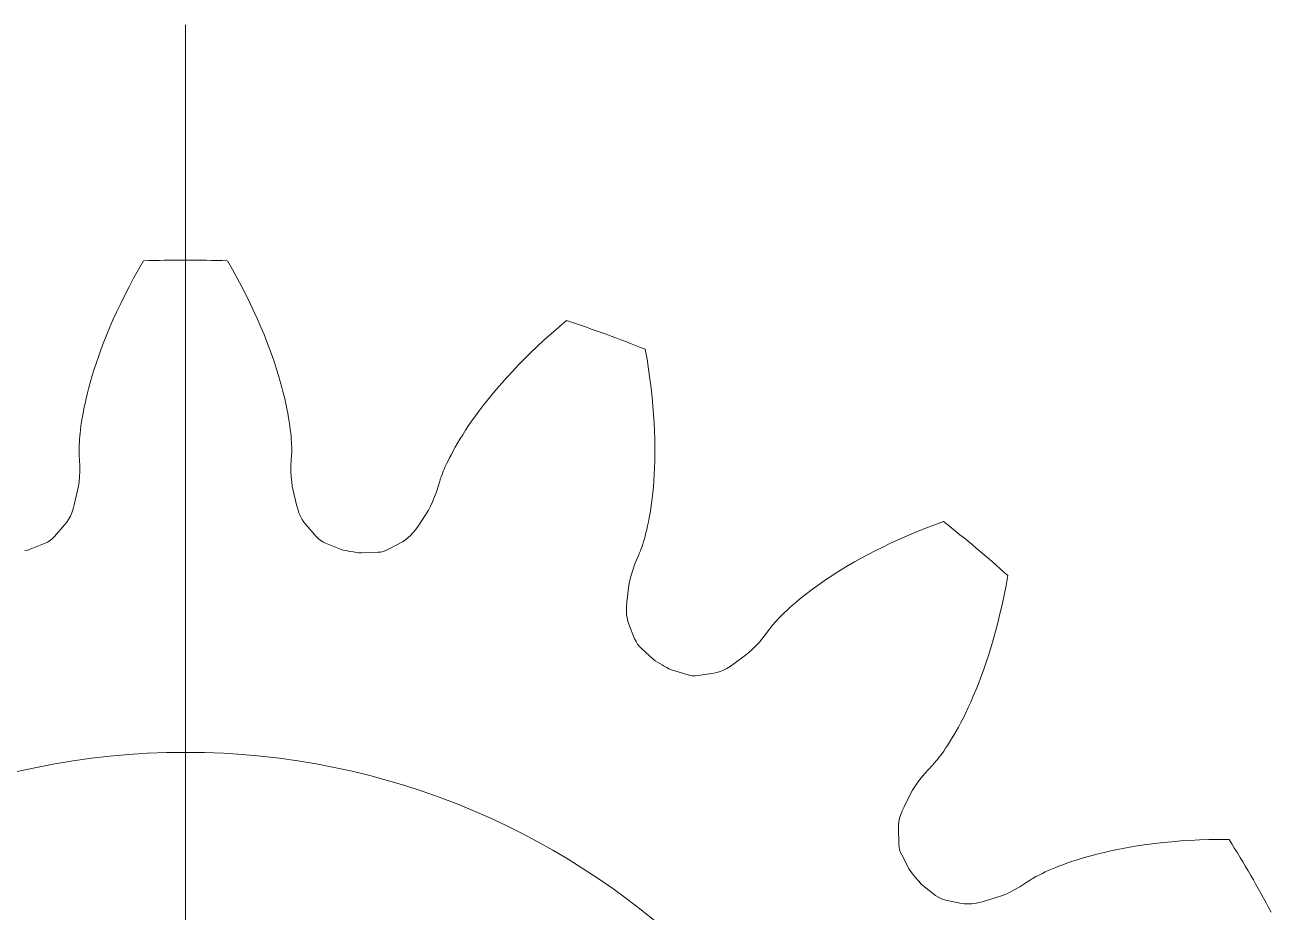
# Model space of a CAD drawing. Header units: millimetres. Extents: x 278858 to 279223, y 218711 to 219074.
# Drawn here: x 278981.97 to 278992.1, y 218925.53 to 218932.74 of the extents above; entities that cross this region are included whole.
import ezdxf

# ---------------------------------------------------------------- set-up
doc = ezdxf.new("R2010")
doc.units = ezdxf.units.MM
doc.header["$LTSCALE"] = 2
doc.layers.add('AM_9', color=251, linetype='Continuous', lineweight=15)

msp = doc.modelspace()

# ---------------------------------------------------------------- linework, layer by layer
at = {"layer": 'AM_9'}
for p, q in [((278983.271, 218920.828), (278983.271, 218932.739)), ((278982.93, 218930.823), (278982.889, 218930.751)), ((278983.653, 218930.751), (278983.612, 218930.823)), ((278982.85, 218930.68), (278982.813, 218930.611)), ((278982.889, 218930.751), (278982.85, 218930.68)), ((278983.692, 218930.68), (278983.653, 218930.751)), ((278983.729, 218930.611), (278983.692, 218930.68)), ((278982.813, 218930.611), (278982.778, 218930.543)), ((278983.764, 218930.543), (278983.729, 218930.611)), ((278982.745, 218930.476), (278982.714, 218930.411)), ((278982.778, 218930.543), (278982.745, 218930.476)), ((278983.797, 218930.476), (278983.764, 218930.543)), ((278983.828, 218930.411), (278983.797, 218930.476)), ((278982.714, 218930.411), (278982.685, 218930.347)), ((278983.857, 218930.347), (278983.828, 218930.411)), ((278982.658, 218930.284), (278982.632, 218930.223)), ((278982.685, 218930.347), (278982.658, 218930.284)), ((278983.884, 218930.284), (278983.857, 218930.347)), ((278983.91, 218930.223), (278983.884, 218930.284)), ((278986.306, 218930.283), (278986.245, 218930.23)), ((278986.369, 218930.336), (278986.306, 218930.283)), ((278982.632, 218930.223), (278982.609, 218930.164)), ((278983.933, 218930.164), (278983.91, 218930.223)), ((278986.186, 218930.177), (278986.13, 218930.125)), ((278986.245, 218930.23), (278986.186, 218930.177)), ((278982.587, 218930.106), (278982.566, 218930.05)), ((278982.609, 218930.164), (278982.587, 218930.106)), ((278983.955, 218930.106), (278983.933, 218930.164)), ((278983.976, 218930.05), (278983.955, 218930.106)), ((278986.077, 218930.074), (278986.025, 218930.023)), ((278986.13, 218930.125), (278986.077, 218930.074)), ((278987.024, 218930.022), (278987.009, 218930.103)), ((278982.547, 218929.995), (278982.53, 218929.942)), ((278982.566, 218930.05), (278982.547, 218929.995)), ((278983.995, 218929.995), (278983.976, 218930.05)), ((278984.012, 218929.942), (278983.995, 218929.995)), ((278985.976, 218929.973), (278985.929, 218929.924)), ((278986.025, 218930.023), (278985.976, 218929.973)), ((278987.036, 218929.942), (278987.024, 218930.022)), ((278982.514, 218929.891), (278982.5, 218929.842)), ((278982.53, 218929.942), (278982.514, 218929.891)), ((278984.028, 218929.891), (278984.012, 218929.942)), ((278984.042, 218929.842), (278984.028, 218929.891)), ((278985.884, 218929.875), (278985.842, 218929.827)), ((278985.929, 218929.924), (278985.884, 218929.875)), ((278987.047, 218929.864), (278987.036, 218929.942)), ((278987.057, 218929.788), (278987.047, 218929.864)), ((278982.487, 218929.794), (278982.475, 218929.748)), ((278982.5, 218929.842), (278982.487, 218929.794)), ((278984.056, 218929.794), (278984.042, 218929.842)), ((278984.067, 218929.748), (278984.056, 218929.794)), ((278985.801, 218929.78), (278985.763, 218929.734)), ((278985.842, 218929.827), (278985.801, 218929.78)), ((278987.065, 218929.714), (278987.057, 218929.788)), ((278982.455, 218929.662), (278982.446, 218929.622)), ((278982.464, 218929.704), (278982.455, 218929.662)), ((278982.475, 218929.748), (278982.464, 218929.704)), ((278984.078, 218929.704), (278984.067, 218929.748)), ((278984.088, 218929.662), (278984.078, 218929.704)), ((278984.096, 218929.622), (278984.088, 218929.662)), ((278985.726, 218929.69), (278985.692, 218929.646)), ((278985.763, 218929.734), (278985.726, 218929.69)), ((278987.072, 218929.642), (278987.065, 218929.714)), ((278982.439, 218929.584), (278982.432, 218929.547)), ((278982.446, 218929.622), (278982.439, 218929.584)), ((278984.103, 218929.584), (278984.096, 218929.622)), ((278984.11, 218929.547), (278984.103, 218929.584)), ((278985.629, 218929.562), (278985.6, 218929.522)), ((278985.659, 218929.603), (278985.629, 218929.562)), ((278985.692, 218929.646), (278985.659, 218929.603)), ((278987.077, 218929.572), (278987.072, 218929.642)), ((278987.081, 218929.504), (278987.077, 218929.572)), ((278982.422, 218929.481), (278982.418, 218929.45)), ((278982.427, 218929.513), (278982.422, 218929.481)), ((278982.432, 218929.547), (278982.427, 218929.513)), ((278984.115, 218929.513), (278984.11, 218929.547)), ((278984.12, 218929.481), (278984.115, 218929.513)), ((278984.124, 218929.45), (278984.12, 218929.481)), ((278985.573, 218929.483), (278985.548, 218929.445)), ((278985.6, 218929.522), (278985.573, 218929.483)), ((278987.084, 218929.438), (278987.081, 218929.504)), ((278982.41, 218929.371), (278982.409, 218929.349)), ((278982.412, 218929.396), (278982.41, 218929.371)), ((278982.415, 218929.422), (278982.412, 218929.396)), ((278982.418, 218929.45), (278982.415, 218929.422)), ((278984.127, 218929.422), (278984.124, 218929.45)), ((278984.13, 218929.396), (278984.127, 218929.422)), ((278984.132, 218929.371), (278984.13, 218929.396)), ((278984.133, 218929.349), (278984.132, 218929.371)), ((278985.503, 218929.374), (278985.483, 218929.34)), ((278985.525, 218929.409), (278985.503, 218929.374)), ((278985.548, 218929.445), (278985.525, 218929.409)), ((278987.086, 218929.374), (278987.084, 218929.438)), ((278987.087, 218929.312), (278987.086, 218929.374)), ((278982.408, 218929.329), (278982.407, 218929.311)), ((278982.407, 218929.311), (278982.407, 218929.295)), ((278982.407, 218929.295), (278982.407, 218929.281)), ((278982.407, 218929.281), (278982.407, 218929.269)), ((278982.407, 218929.269), (278982.407, 218929.26)), ((278982.407, 218929.26), (278982.408, 218929.252)), ((278982.409, 218929.349), (278982.408, 218929.329)), ((278984.134, 218929.329), (278984.133, 218929.349)), ((278984.135, 218929.311), (278984.134, 218929.329)), ((278984.134, 218929.252), (278984.135, 218929.26)), ((278984.135, 218929.295), (278984.135, 218929.311)), ((278984.135, 218929.281), (278984.135, 218929.295)), ((278984.135, 218929.269), (278984.135, 218929.281)), ((278984.135, 218929.26), (278984.135, 218929.269)), ((278985.448, 218929.278), (278985.433, 218929.249)), ((278985.465, 218929.308), (278985.448, 218929.278)), ((278985.483, 218929.34), (278985.465, 218929.308)), ((278987.087, 218929.252), (278987.087, 218929.312)), ((278982.408, 218929.252), (278982.408, 218929.246)), ((278982.408, 218929.246), (278982.408, 218929.243)), ((278982.408, 218929.243), (278982.413, 218929.155)), ((278982.413, 218929.155), (278982.413, 218929.11)), ((278984.129, 218929.155), (278984.134, 218929.243)), ((278984.129, 218929.11), (278984.129, 218929.155)), ((278984.134, 218929.246), (278984.134, 218929.252)), ((278984.134, 218929.243), (278984.134, 218929.246)), ((278985.394, 218929.173), (278985.384, 218929.151)), ((278985.406, 218929.197), (278985.394, 218929.173)), ((278985.418, 218929.222), (278985.406, 218929.197)), ((278985.433, 218929.249), (278985.418, 218929.222)), ((278987.084, 218929.139), (278987.086, 218929.195)), ((278987.086, 218929.195), (278987.087, 218929.252)), ((278982.411, 218929.067), (278982.407, 218929.027)), ((278982.413, 218929.11), (278982.411, 218929.067)), ((278984.131, 218929.067), (278984.129, 218929.11)), ((278984.135, 218929.027), (278984.131, 218929.067)), ((278985.346, 218929.056), (278985.343, 218929.046)), ((278985.35, 218929.067), (278985.346, 218929.056)), ((278985.355, 218929.08), (278985.35, 218929.067)), ((278985.361, 218929.095), (278985.355, 218929.08)), ((278985.367, 218929.112), (278985.361, 218929.095)), ((278985.375, 218929.13), (278985.367, 218929.112)), ((278985.384, 218929.151), (278985.375, 218929.13)), ((278987.079, 218929.034), (278987.082, 218929.086)), ((278987.082, 218929.086), (278987.084, 218929.139)), ((278982.395, 218928.955), (278982.368, 218928.84)), ((278982.402, 218928.99), (278982.395, 218928.955)), ((278982.407, 218929.027), (278982.402, 218928.99)), ((278984.14, 218928.99), (278984.135, 218929.027)), ((278984.147, 218928.955), (278984.14, 218928.99)), ((278984.174, 218928.84), (278984.147, 218928.955)), ((278985.338, 218929.031), (278985.312, 218928.946)), ((278985.339, 218929.034), (278985.338, 218929.031)), ((278985.341, 218929.039), (278985.339, 218929.034)), ((278985.343, 218929.046), (278985.341, 218929.039)), ((278987.07, 218928.938), (278987.075, 218928.985)), ((278987.075, 218928.985), (278987.079, 218929.034)), ((278985.28, 218928.865), (278985.263, 218928.828)), ((278985.297, 218928.904), (278985.28, 218928.865)), ((278985.312, 218928.946), (278985.297, 218928.904)), ((278987.054, 218928.809), (278987.06, 218928.85)), ((278987.06, 218928.85), (278987.065, 218928.893)), ((278987.065, 218928.893), (278987.07, 218928.938)), ((278982.348, 218928.775), (278982.336, 218928.746)), ((278982.359, 218928.806), (278982.348, 218928.775)), ((278982.368, 218928.84), (278982.359, 218928.806)), ((278984.184, 218928.806), (278984.174, 218928.84)), ((278984.194, 218928.775), (278984.184, 218928.806)), ((278984.207, 218928.746), (278984.194, 218928.775)), ((278985.227, 218928.765), (278985.163, 218928.666)), ((278985.246, 218928.795), (278985.227, 218928.765)), ((278985.263, 218928.828), (278985.246, 218928.795)), ((278987.041, 218928.735), (278987.048, 218928.771)), ((278987.048, 218928.771), (278987.054, 218928.809)), ((278982.292, 218928.679), (278982.207, 218928.582)), ((278982.308, 218928.698), (278982.292, 218928.679)), ((278982.322, 218928.721), (278982.308, 218928.698)), ((278982.336, 218928.746), (278982.322, 218928.721)), ((278984.22, 218928.721), (278984.207, 218928.746)), ((278984.235, 218928.698), (278984.22, 218928.721)), ((278984.25, 218928.679), (278984.235, 218928.698)), ((278984.335, 218928.582), (278984.25, 218928.679)), ((278985.163, 218928.666), (278985.142, 218928.637)), ((278987.021, 218928.639), (278987.028, 218928.669)), ((278987.028, 218928.669), (278987.035, 218928.701)), ((278987.035, 218928.701), (278987.041, 218928.735)), ((278989.356, 218928.675), (278989.281, 218928.646)), ((278989.434, 218928.703), (278989.356, 218928.675)), ((278982.171, 218928.549), (278982.151, 218928.537)), ((278982.189, 218928.564), (278982.171, 218928.549)), ((278982.207, 218928.582), (278982.189, 218928.564)), ((278984.353, 218928.564), (278984.335, 218928.582)), ((278984.371, 218928.549), (278984.353, 218928.564)), ((278984.391, 218928.537), (278984.371, 218928.549)), ((278985.057, 218928.553), (278985.036, 218928.54)), ((278985.079, 218928.57), (278985.057, 218928.553)), ((278985.1, 218928.589), (278985.079, 218928.57)), ((278985.121, 218928.611), (278985.1, 218928.589)), ((278985.142, 218928.637), (278985.121, 218928.611)), ((278986.995, 218928.541), (278987.002, 218928.562)), ((278987.002, 218928.562), (278987.008, 218928.585)), ((278987.008, 218928.585), (278987.015, 218928.611)), ((278987.015, 218928.611), (278987.021, 218928.639)), ((278989.07, 218928.557), (278989.004, 218928.527)), ((278989.138, 218928.587), (278989.07, 218928.557)), ((278989.208, 218928.617), (278989.138, 218928.587)), ((278989.281, 218928.646), (278989.208, 218928.617)), ((278981.989, 218928.472), (278981.966, 218928.468)), ((278982.01, 218928.478), (278981.989, 218928.472)), ((278982.131, 218928.529), (278982.01, 218928.478)), ((278982.151, 218928.537), (278982.131, 218928.529)), ((278984.411, 218928.529), (278984.391, 218928.537)), ((278984.532, 218928.478), (278984.411, 218928.529)), ((278984.553, 218928.472), (278984.532, 218928.478)), ((278984.576, 218928.468), (278984.553, 218928.472)), ((278984.68, 218928.449), (278984.658, 218928.453)), ((278984.702, 218928.448), (278984.68, 218928.449)), ((278984.834, 218928.454), (278984.702, 218928.448)), ((278984.856, 218928.455), (278984.834, 218928.454)), ((278984.878, 218928.46), (278984.856, 218928.455)), ((278984.9, 218928.468), (278984.878, 218928.46)), ((278984.923, 218928.479), (278984.9, 218928.468)), ((278985.036, 218928.54), (278984.923, 218928.479)), ((278986.961, 218928.444), (278986.963, 218928.449)), ((278986.963, 218928.449), (278986.966, 218928.456)), ((278986.966, 218928.456), (278986.97, 218928.465)), ((278986.97, 218928.465), (278986.974, 218928.476)), ((278986.974, 218928.476), (278986.979, 218928.489)), ((278986.979, 218928.489), (278986.984, 218928.504)), ((278986.984, 218928.504), (278986.99, 218928.521)), ((278986.99, 218928.521), (278986.995, 218928.541)), ((278988.879, 218928.466), (278988.821, 218928.436)), ((278988.94, 218928.496), (278988.879, 218928.466)), ((278989.004, 218928.527), (278988.94, 218928.496)), ((278986.91, 218928.317), (278986.925, 218928.359)), ((278986.925, 218928.359), (278986.96, 218928.44)), ((278986.96, 218928.44), (278986.961, 218928.444)), ((278988.658, 218928.345), (278988.609, 218928.316)), ((278988.71, 218928.375), (278988.658, 218928.345)), ((278988.764, 218928.405), (278988.71, 218928.375)), ((278988.821, 218928.436), (278988.764, 218928.405)), ((278986.887, 218928.237), (278986.897, 218928.276)), ((278986.897, 218928.276), (278986.91, 218928.317)), ((278988.517, 218928.257), (278988.474, 218928.229)), ((278988.562, 218928.286), (278988.517, 218928.257)), ((278988.609, 218928.316), (278988.562, 218928.286)), ((278989.942, 218928.184), (278989.956, 218928.265)), ((278986.86, 218928.048), (278986.874, 218928.166)), ((278986.874, 218928.166), (278986.879, 218928.2)), ((278986.879, 218928.2), (278986.887, 218928.237)), ((278988.358, 218928.146), (278988.324, 218928.12)), ((278988.395, 218928.173), (278988.358, 218928.146)), ((278988.433, 218928.201), (278988.395, 218928.173)), ((278988.474, 218928.229), (278988.433, 218928.201)), ((278989.926, 218928.105), (278989.942, 218928.184)), ((278986.857, 218928.013), (278986.86, 218928.048)), ((278988.233, 218928.047), (278988.207, 218928.024)), ((278988.261, 218928.07), (278988.233, 218928.047)), ((278988.291, 218928.095), (278988.261, 218928.07)), ((278988.324, 218928.12), (278988.291, 218928.095)), ((278989.91, 218928.028), (278989.926, 218928.105)), ((278986.857, 218927.98), (278986.857, 218928.013)), ((278986.858, 218927.949), (278986.857, 218927.98)), ((278986.862, 218927.92), (278986.858, 218927.949)), ((278988.12, 218927.943), (278988.103, 218927.926)), ((278988.139, 218927.962), (278988.12, 218927.943)), ((278988.16, 218927.981), (278988.139, 218927.962)), ((278988.182, 218928.002), (278988.16, 218927.981)), ((278988.207, 218928.024), (278988.182, 218928.002)), ((278989.875, 218927.881), (278989.893, 218927.953)), ((278989.893, 218927.953), (278989.91, 218928.028)), ((278986.868, 218927.894), (278986.862, 218927.92)), ((278986.876, 218927.87), (278986.868, 218927.894)), ((278986.923, 218927.751), (278986.876, 218927.87)), ((278988.029, 218927.842), (278988.024, 218927.836)), ((278988.035, 218927.85), (278988.029, 218927.842)), ((278988.042, 218927.859), (278988.035, 218927.85)), ((278988.051, 218927.87), (278988.042, 218927.859)), ((278988.062, 218927.882), (278988.051, 218927.87)), ((278988.074, 218927.895), (278988.062, 218927.882)), ((278988.088, 218927.91), (278988.074, 218927.895)), ((278988.103, 218927.926), (278988.088, 218927.91)), ((278989.857, 218927.811), (278989.875, 218927.881)), ((278986.934, 218927.728), (278986.923, 218927.751)), ((278987.966, 218927.759), (278987.937, 218927.724)), ((278988.019, 218927.829), (278987.966, 218927.759)), ((278988.021, 218927.832), (278988.019, 218927.829)), ((278988.024, 218927.836), (278988.021, 218927.832)), ((278989.819, 218927.678), (278989.838, 218927.743)), ((278989.838, 218927.743), (278989.857, 218927.811)), ((278986.946, 218927.707), (278986.934, 218927.728)), ((278986.96, 218927.69), (278986.946, 218927.707)), ((278986.976, 218927.674), (278986.96, 218927.69)), ((278987.073, 218927.585), (278986.976, 218927.674)), ((278987.851, 218927.639), (278987.824, 218927.617)), ((278987.879, 218927.665), (278987.851, 218927.639)), ((278987.908, 218927.693), (278987.879, 218927.665)), ((278987.937, 218927.724), (278987.908, 218927.693)), ((278989.799, 218927.615), (278989.819, 218927.678)), ((278987.09, 218927.572), (278987.073, 218927.585)), ((278987.11, 218927.561), (278987.09, 218927.572)), ((278987.729, 218927.546), (278987.7, 218927.526)), ((278987.824, 218927.617), (278987.729, 218927.546)), ((278989.759, 218927.495), (278989.779, 218927.554)), ((278989.779, 218927.554), (278989.799, 218927.615)), ((278987.202, 218927.508), (278987.182, 218927.519)), ((278987.222, 218927.499), (278987.202, 218927.508)), ((278987.348, 218927.46), (278987.222, 218927.499)), ((278987.369, 218927.454), (278987.348, 218927.46)), ((278987.391, 218927.45), (278987.369, 218927.454)), ((278987.415, 218927.45), (278987.391, 218927.45)), ((278987.44, 218927.452), (278987.415, 218927.45)), ((278987.567, 218927.471), (278987.44, 218927.452)), ((278987.592, 218927.476), (278987.567, 218927.471)), ((278987.617, 218927.484), (278987.592, 218927.476)), ((278987.644, 218927.495), (278987.617, 218927.484)), ((278987.672, 218927.509), (278987.644, 218927.495)), ((278987.7, 218927.526), (278987.672, 218927.509)), ((278989.718, 218927.385), (278989.738, 218927.439)), ((278989.738, 218927.439), (278989.759, 218927.495)), ((278989.676, 218927.284), (278989.697, 218927.334)), ((278989.697, 218927.334), (278989.718, 218927.385)), ((278989.635, 218927.192), (278989.655, 218927.237)), ((278989.655, 218927.237), (278989.676, 218927.284)), ((278989.595, 218927.109), (278989.615, 218927.149)), ((278989.615, 218927.149), (278989.635, 218927.192)), ((278989.536, 218927), (278989.555, 218927.034)), ((278989.555, 218927.034), (278989.575, 218927.071)), ((278989.575, 218927.071), (278989.595, 218927.109)), ((278989.483, 218926.911), (278989.5, 218926.939)), ((278989.5, 218926.939), (278989.518, 218926.968)), ((278989.518, 218926.968), (278989.536, 218927)), ((278989.422, 218926.82), (278989.436, 218926.839)), ((278989.436, 218926.839), (278989.451, 218926.861)), ((278989.451, 218926.861), (278989.467, 218926.885)), ((278989.467, 218926.885), (278989.483, 218926.911)), ((278989.343, 218926.722), (278989.347, 218926.726)), ((278989.347, 218926.726), (278989.352, 218926.732)), ((278989.352, 218926.732), (278989.359, 218926.739)), ((278989.359, 218926.739), (278989.366, 218926.748)), ((278989.366, 218926.748), (278989.375, 218926.759)), ((278989.375, 218926.759), (278989.385, 218926.771)), ((278989.385, 218926.771), (278989.396, 218926.786)), ((278989.396, 218926.786), (278989.409, 218926.802)), ((278989.409, 218926.802), (278989.422, 218926.82)), ((278989.252, 218926.621), (278989.281, 218926.655)), ((278989.281, 218926.655), (278989.341, 218926.72)), ((278989.341, 218926.72), (278989.343, 218926.722)), ((278989.166, 218926.491), (278989.183, 218926.522)), ((278989.183, 218926.522), (278989.203, 218926.554)), ((278989.203, 218926.554), (278989.226, 218926.587)), ((278989.226, 218926.587), (278989.252, 218926.621)), ((278989.113, 218926.385), (278989.166, 218926.491)), ((278989.077, 218926.293), (278989.086, 218926.322)), ((278989.086, 218926.322), (278989.098, 218926.353)), ((278989.098, 218926.353), (278989.113, 218926.385)), ((278989.067, 218926.213), (278989.068, 218926.238)), ((278989.068, 218926.238), (278989.071, 218926.264)), ((278989.071, 218926.264), (278989.077, 218926.293)), ((278989.07, 218926.084), (278989.067, 218926.213)), ((278991.514, 218926.116), (278991.437, 218926.112)), ((278991.592, 218926.119), (278991.514, 218926.116)), ((278991.673, 218926.12), (278991.592, 218926.119)), ((278991.756, 218926.121), (278991.673, 218926.12)), ((278989.072, 218926.059), (278989.07, 218926.084)), ((278989.077, 218926.036), (278989.072, 218926.059)), ((278989.084, 218926.014), (278989.077, 218926.036)), ((278989.094, 218925.995), (278989.084, 218926.014)), ((278990.741, 218926.015), (278990.691, 218926.003)), ((278990.793, 218926.027), (278990.741, 218926.015)), ((278990.848, 218926.038), (278990.793, 218926.027)), ((278990.904, 218926.049), (278990.848, 218926.038)), ((278990.963, 218926.06), (278990.904, 218926.049)), ((278991.024, 218926.07), (278990.963, 218926.06)), ((278991.088, 218926.079), (278991.024, 218926.07)), ((278991.153, 218926.087), (278991.088, 218926.079)), ((278991.221, 218926.095), (278991.153, 218926.087)), ((278991.291, 218926.102), (278991.221, 218926.095)), ((278991.363, 218926.108), (278991.291, 218926.102)), ((278991.437, 218926.112), (278991.363, 218926.108)), ((278989.155, 218925.878), (278989.094, 218925.995)), ((278990.403, 218925.914), (278990.37, 218925.902)), ((278990.437, 218925.927), (278990.403, 218925.914)), ((278990.474, 218925.94), (278990.437, 218925.927)), ((278990.513, 218925.952), (278990.474, 218925.94)), ((278990.554, 218925.965), (278990.513, 218925.952)), ((278990.598, 218925.978), (278990.554, 218925.965)), ((278990.643, 218925.991), (278990.598, 218925.978)), ((278990.691, 218926.003), (278990.643, 218925.991)), ((278989.167, 218925.859), (278989.155, 218925.878)), ((278989.181, 218925.842), (278989.167, 218925.859)), ((278990.185, 218925.818), (278990.171, 218925.81)), ((278990.201, 218925.826), (278990.185, 218925.818)), ((278990.219, 218925.835), (278990.201, 218925.826)), ((278990.239, 218925.845), (278990.219, 218925.835)), ((278990.261, 218925.856), (278990.239, 218925.845)), ((278990.285, 218925.867), (278990.261, 218925.856)), ((278990.311, 218925.878), (278990.285, 218925.867)), ((278990.34, 218925.89), (278990.311, 218925.878)), ((278990.37, 218925.902), (278990.34, 218925.89)), ((278989.249, 218925.761), (278989.235, 218925.778)), ((278989.265, 218925.746), (278989.249, 218925.761)), ((278989.37, 218925.665), (278989.265, 218925.746)), ((278990.014, 218925.713), (278989.976, 218925.693)), ((278990.053, 218925.735), (278990.014, 218925.713)), ((278990.127, 218925.783), (278990.053, 218925.735)), ((278990.13, 218925.785), (278990.127, 218925.783)), ((278990.134, 218925.788), (278990.13, 218925.785)), ((278990.141, 218925.792), (278990.134, 218925.788)), ((278990.149, 218925.797), (278990.141, 218925.792)), ((278990.159, 218925.803), (278990.149, 218925.797)), ((278990.171, 218925.81), (278990.159, 218925.803)), ((278989.388, 218925.653), (278989.37, 218925.665)), ((278989.408, 218925.642), (278989.388, 218925.653)), ((278989.43, 218925.633), (278989.408, 218925.642)), ((278989.454, 218925.627), (278989.43, 218925.633)), ((278989.58, 218925.601), (278989.454, 218925.627)), ((278989.758, 218925.616), (278989.724, 218925.608)), ((278989.871, 218925.651), (278989.758, 218925.616)), ((278989.905, 218925.662), (278989.871, 218925.651)), ((278989.94, 218925.676), (278989.905, 218925.662)), ((278989.976, 218925.693), (278989.94, 218925.676)), ((278989.605, 218925.598), (278989.58, 218925.601)), ((278989.632, 218925.596), (278989.605, 218925.598)), ((278989.661, 218925.598), (278989.632, 218925.596)), ((278989.691, 218925.601), (278989.661, 218925.598)), ((278989.724, 218925.608), (278989.691, 218925.601))]:
    msp.add_line(p, q, dxfattribs=at)
msp.add_circle((278983.271, 218920.828), 6, dxfattribs=at)
for radius, start, end in [(10, 88.0471, 91.9529), (10, 68.0471, 71.9529), (10, 48.0471, 51.9529), (7.75, 79.6913, 80.3087), (7.75, 59.6913, 60.3087), (10, 28.0471, 31.9529), (7.75, 39.6913, 40.3087)]:
    msp.add_arc((278983.271, 218920.828), radius, start, end, dxfattribs=at)

doc.saveas('drawing.dxf')
